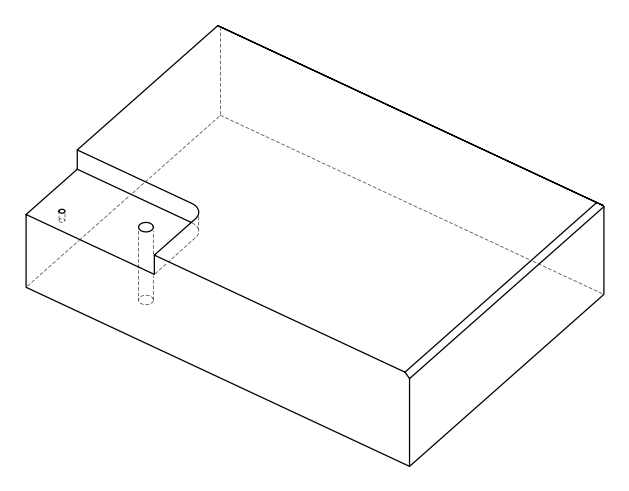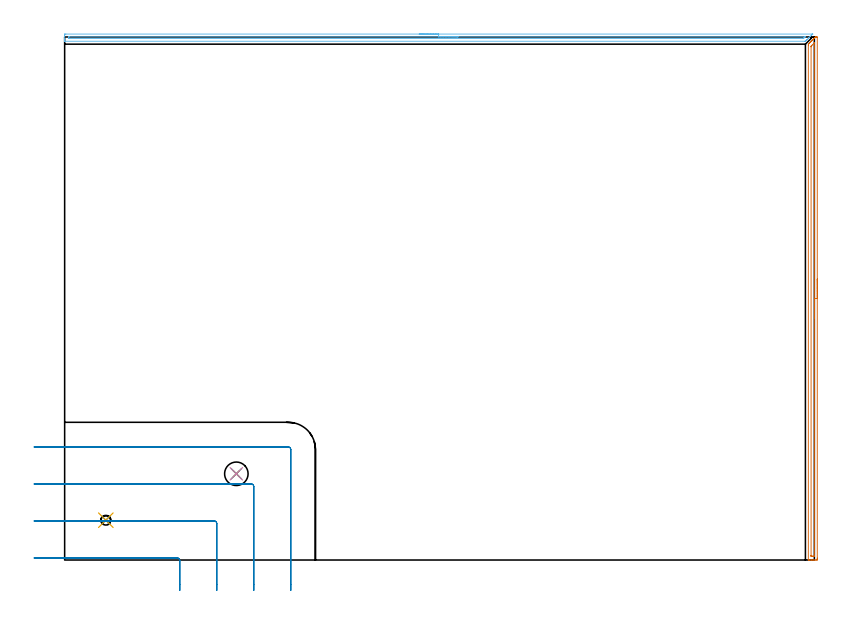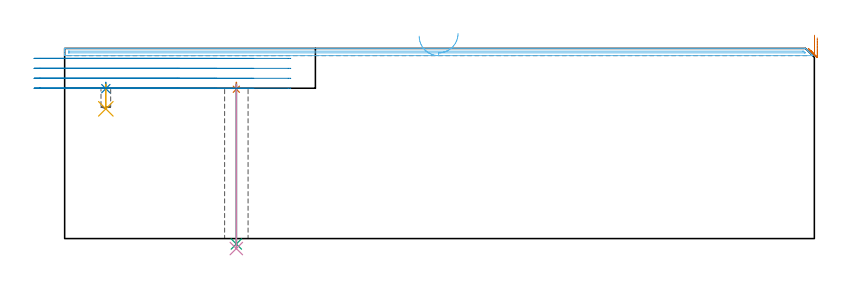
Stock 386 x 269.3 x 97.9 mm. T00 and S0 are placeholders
(PLAN: 8 operations, 5 tool changes, 16.7 min)
(1 SPOT_DRILL | STEP1HOLE | NXT0321_9005460120000 | 0.03 min | 2215 mm3)
(2 SPOT_DRILL_1 | STEP1POCKET | NXT0321_9005460120000 | 0.03 min | 2180 mm3)
(3 DRILL_THROUGH_HOLE_INTO_CENTER | STEP1HOLE | NXT0301_042 | 0.33 min | 3053 mm3)
(4 DRILL_TO_ENLARGE_THROUGH_HOLE | STEP1HOLE | UGT0301_230 | 0.34 min | 5953 mm3)
(5 DRILL_BLIND_HOLE_INTO_CENTER | STEP1POCKET | NXT0301_021 | 0.06 min | 200 mm3)
(6 AREA_MILL | FG_CHAMFER_SURFACE | UGT0205_001 | 6.29 min | 2637 mm3)
(7 AREA_MILL_1 | FG_CHAMFER_SURFACE_1 | UGT0205_001 | 4.46 min | 2831 mm3)
(8 MILL_CORNER_NOTCH_RECTANGULAR | CORNER_NOTCH_RECTANGULAR | UGT0201_109 | Follow Part, ap 6.35, ae 75% | 5.19 min | 182252 mm3)
(TOOL NXT0321_9005460120000 | NC Spot Drill, 142deg, 12mm, Carbide, Uncoated | D12 PA142 FL30 Z2)
(TOOL NXT0301_042 | Carbide Drill 7.1mm [860.1-0710-057A1-MM 2214] | D7.1 PA140 FL85 Z2)
(TOOL UGT0301_230 | Twist Drill 12.1 mm | D12.1 PA118 FL98 Z2)
(TOOL NXT0301_021 | Carbide Drill 5mm [860.1-0500-015A1-MM 2214] | D5 PA140 FL28 Z2)
(TOOL UGT0205_001 | Chamfer Mill 20 x 3 x 45 deg. | D20 FL50 Z2)
(TOOL UGT0201_109 | End Mill 25.4 mm | D25.4 FL25 Z2)
(OP 1 SPOT_DRILL)
G17 G21 G94 G90
T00 M6
G54
G17 G0 G90 X88.4 Y44.4 S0 M3
G43 Z107.9 H0
G94 G81 G98 Z76.879 F250. R80.4
G80
M5
M2
(OP 2 SPOT_DRILL_1)
G17 G21 G94 G90
T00 M6
G54
G17 G0 G90 X21.2 Y20.5 S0 M3
G43 Z107.9 H0
G94 G81 G98 Z77.185 F250. R80.4
G80
M5
M2
(OP 3 DRILL_THROUGH_HOLE_INTO_CENTER)
G17 G21 G94 G90
T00 M6
G54
G17 G0 G90 X88.4 Y44.4 S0 M3
G43 Z107.9 H1
G94 G73 G98 Z-2.792 F250. Q6.683 R79.4
G80
M5
M2
(OP 4 DRILL_TO_ENLARGE_THROUGH_HOLE)
G17 G21 G94 G90
T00 M6
G54
G17 G0 G90 X88.4 Y44.4 S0 M3
G43 Z107.9 H0
G94 G73 G98 Z-5.135 F250. Q11.791 R79.4
G80
M5
M2
(OP 5 DRILL_BLIND_HOLE_INTO_CENTER)
G17 G21 G94 G90
T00 M6
G54
G17 G0 G90 X21.2 Y20.5 S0 M3
G43 Z107.9 H1
G94 G81 G98 Z66.8 F250. R79.4
G80
M5
M2
(OP 6 AREA_MILL)
G17 G21 G94 G90
T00 M6
G54
G17 G0 G90 X182.55 Y270.8 S1061 M3
G43 Z107.9 H0
Z104.2
G94 G1 X182.588 Z103.328 F250.
X182.702 Z102.463
X182.891 Z101.612
X183.153 Z100.78
X183.487 Z99.974
X183.89 Z99.2
X184.358 Z98.464
X184.89 Z97.772
X185.479 Z97.129
X186.122 Z96.54
X186.814 Z96.008
X187.55 Z95.54
X188.324 Z95.137
X189.13 Z94.803
X189.962 Z94.541
X190.813 Z94.352
X191.678 Z94.238
X192.55 Z94.2
X384.84
X385.086 Y270.796 Z94.203
X385.087 Y270.795 Z94.204
X385.086 Y270.785 Z94.214
X384.84 Y270.54 Z94.46
X384.788 Y270.488 Z94.512
X384.581 Y270.28 Z94.716
X383.972 Y269.672 Z95.327
X383.895 Y269.595 Z95.404
X383.695 Y269.393 Z95.603
X383.105 Y268.805 Z96.195
X383.002 Y268.702 Z96.297
X382.809 Y268.507 Z96.489
X382.237 Y267.937 Z97.063
X382.11 Y267.809 Z97.189
X381.922 Y267.62 Z97.376
X381.812 Y267.511 Z97.487
X381.534 Y267.233 Z97.766
X381.437 Y267.139 Z97.86
X381.401 Y267.107 Z97.893
X380.919 Y267.1 Z97.9
X0.163
X0.009 Y267.102 Z97.888
X0. Y267.128 Z97.863
Y267.48 Z97.519
Y267.859 Z97.14
Y268.507 Z96.488
Y269.717 Z95.28
X0.004 Y270.28 Z94.715
X0.008 Y270.791 Z94.205
X0.092 Y270.794 Z94.202
X0.61 Y270.8 Z94.2
X192.55
Y269.386 Z95.614
X380.927
X381.13 Y269.381 Z95.619
X381.215 Y269.379 Z95.621
X381.2 Y269.358 Z95.642
X381.174 Y269.328 Z95.672
X381.082 Y269.232 Z95.768
X381.007 Y269.157 Z95.843
X380.919 Y269.069 Z95.931
X380.637 Y268.788 Z96.212
X380.541 Y268.695 Z96.305
X380.407 Y268.569 Z96.431
X380.351 Y268.521 Z96.479
X380.246 Y268.519 Z96.481
X380.019 Y268.514 Z96.486
X2.395
X2.173 Y268.516 Z96.484
X2.066 Y268.519 Z96.481
X2.02 Y268.521 Z96.479
X2.01 Y268.55 Z96.45
X2.007 Y268.651 Z96.349
X2.003 Y268.896 Z96.104
X2.01 Y269.249 Z95.751
X2.016 Y269.379 Z95.621
X2.062 Y269.381 Z95.619
X2.172 Y269.384 Z95.616
X2.393 Y269.386 Z95.614
X192.55
X193.422 Z95.652
X194.286 Z95.766
X195.138 Z95.955
X195.97 Z96.217
X196.776 Z96.551
X197.55 Z96.954
X198.286 Z97.423
X198.978 Z97.954
X199.621 Z98.543
X200.21 Z99.186
X200.741 Z99.878
X201.21 Z100.614
X201.613 Z101.388
X201.947 Z102.194
X202.209 Z103.026
X202.398 Z103.878
X202.512 Z104.743
X202.55 Z105.614
G0 Z107.9
M5
M2
(OP 7 AREA_MILL_1)
G17 G21 G94 G90
T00 M6
G54
G17 G0 G90 X387.5 Y144.65 S1061 M3
G43 Z107.9 H0
Z103.3
G94 G1 Y144.612 Z102.428 F250.
Y144.498 Z101.564
Y144.309 Z100.712
Y144.047 Z99.88
Y143.713 Z99.074
Y143.31 Z98.3
Y142.842 Z97.564
Y142.31 Z96.872
Y141.721 Z96.229
Y141.078 Z95.64
Y140.386 Z95.108
Y139.65 Z94.64
Y138.876 Z94.237
Y138.07 Z93.903
Y137.238 Z93.641
Y136.386 Z93.452
Y135.522 Z93.338
Y134.65 Z93.3
Y0.984
X387.499 Y0.621 Z93.301
X387.493 Y0.097 Z93.303
X387.491 Y0.008 Z93.305
X386.974 Y0. Z93.822
X386.703 Z94.093
X386.087 Z94.708
X385.545 Z95.252
X385.2 Z95.596
X384.658 Z96.138
X384.313 Z96.482
X383.623 Z97.176
X383.309 Z97.49
X382.932 Z97.859
X382.903 Y0.009 Z97.888
X382.9 Y0.174 Z97.9
Y265.105
X382.907 Y265.6 Z97.893
X382.925 Y265.625 Z97.875
X383.426 Y266.128 Z97.37
X383.798 Y266.498 Z97.002
X383.945 Y266.645 Z96.855
X384.192 Y266.892 Z96.607
X384.313 Y267.015 Z96.483
X384.665 Y267.365 Z96.135
X384.852 Y267.552 Z95.948
X385.085 Y267.786 Z95.713
X385.2 Y267.902 Z95.596
X385.533 Y268.233 Z95.267
X385.759 Y268.459 Z95.04
X385.978 Y268.679 Z94.82
X386.087 Y268.789 Z94.709
X386.53 Y269.231 Z94.269
X386.577 Y269.275 Z94.222
X386.61 Y269.299 Z94.187
X386.974 Y269.3 Z93.825
X387.048 Z93.751
X387.491 Z93.305
X387.5 Y269.187 Z93.3
Y134.65
X386.086 Z94.714
X386.085 Y2.184 Z94.715
X386.084 Y2.073 Z94.716
X386.081 Y2.019 Z94.719
X386.08 Y2.012 Z94.72
X386.062 Y2.009 Z94.738
X386.009 Y2.005 Z94.791
X385.604 Y2. Z95.196
X385.2 Z95.6
X384.717 Z96.083
X384.456 Y2.003 Z96.344
X384.347 Y2.007 Z96.453
X384.328 Y2.01 Z96.472
X384.321 Y2.021 Z96.479
X384.318 Y2.074 Z96.482
X384.316 Y2.184 Z96.484
X384.314 Y2.407 Z96.486
Y264.211
X384.319 Y264.435 Z96.481
X384.321 Y264.542 Z96.479
X384.381 Y264.619 Z96.419
X384.586 Y264.83 Z96.214
X384.856 Y265.105 Z95.944
X385.919 Y266.168 Z94.881
X386.023 Y266.269 Z94.777
X386.056 Y266.297 Z94.744
X386.079 Y266.314 Z94.721
X386.081 Y266.22 Z94.719
X386.086 Y266. Z94.714
Y134.65
Y133.778 Z94.752
Y132.914 Z94.866
Y132.062 Z95.055
Y131.23 Z95.317
Y130.424 Z95.651
Y129.65 Z96.054
Y128.914 Z96.523
Y128.222 Z97.054
Y127.579 Z97.643
Y126.99 Z98.286
Y126.458 Z98.978
Y125.99 Z99.714
Y125.587 Z100.488
Y125.253 Z101.294
Y124.991 Z102.126
Y124.802 Z102.978
Y124.688 Z103.843
Y124.65 Z104.714
G0 Z107.9
M5
M2
(OP 8 MILL_CORNER_NOTCH_RECTANGULAR)
G17 G21 G94 G90
T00 M6
G54
G17 G0 G90 X59.25 Y-15.7 S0 M3
G43 Z107.9 H0
Z92.775
G94 G1 Y-12.7 F250.
Y-0.214 F500.
G3 X57.986 Y1.05 R1.27
G1 X-12.7
X-15.7 F250.
G0 Z107.9
X78.3 Y-15.7
Z92.775
G1 Y-12.7
Y18.836 F500.
G3 X77.036 Y20.1 R1.27
G1 X-12.7
X-15.7 F250.
G0 Z107.9
X97.35 Y-15.7
Z92.775
G1 Y-12.7
Y37.886 F500.
G3 X96.086 Y39.15 R1.27
G1 X-12.7
X-15.7 F250.
G0 Z107.9
X116.4 Y-15.7
Z92.775
G1 Y-12.7
Y56.935 F500.
G3 X115.135 Y58.2 R1.27
G1 X-12.7
X-15.7 F250.
G0 Z107.9
X59.25 Y-15.7
Z87.65
G1 Y-12.7
Y-0.214 F500.
G3 X57.986 Y1.05 R1.27
G1 X-12.7
X-15.7 F250.
G0 Z107.9
X78.3 Y-15.7
Z87.65
G1 Y-12.7
Y18.836 F500.
G3 X77.036 Y20.1 R1.27
G1 X-12.7
X-15.7 F250.
G0 Z107.9
X97.35 Y-15.7
Z87.65
G1 Y-12.7
Y37.885 F500.
G3 X96.085 Y39.15 R1.27
G1 X-12.7
X-15.7 F250.
G0 Z107.9
X116.4 Y-15.7
Z87.65
G1 Y-12.7
Y56.935 F500.
G3 X115.135 Y58.2 R1.27
G1 X-12.7
X-15.7 F250.
G0 Z107.9
X59.25 Y-15.7
Z82.525
G1 Y-12.7
Y-0.214 F500.
G3 X57.986 Y1.05 R1.27
G1 X-12.7
X-15.7 F250.
G0 Z107.9
X78.3 Y-15.7
Z82.525
G1 Y-12.7
Y18.836 F500.
G3 X77.036 Y20.1 R1.27
G1 X-12.7
X-15.7 F250.
G0 Z107.9
X97.35 Y-15.7
Z82.525
G1 Y-12.7
Y37.885 F500.
G3 X96.085 Y39.15 R1.27
G1 X-12.7
X-15.7 F250.
G0 Z107.9
X116.4 Y-15.7
Z82.525
G1 Y-12.7
Y56.935 F500.
G3 X115.135 Y58.2 R1.27
G1 X-12.7
X-15.7 F250.
G0 Z107.9
X59.25 Y-15.7
Z77.4
G1 Y-12.7
Y-0.214 F500.
G3 X57.986 Y1.05 R1.27
G1 X-12.7
X-15.7 F250.
G0 Z107.9
X78.3 Y-15.7
Z77.4
G1 Y-12.7
Y18.836 F500.
G3 X77.036 Y20.1 R1.27
G1 X-12.7
X-15.7 F250.
G0 Z107.9
X97.35 Y-15.7
Z77.4
G1 Y-12.7
Y37.885 F500.
G3 X96.085 Y39.15 R1.27
G1 X-12.7
X-15.7 F250.
G0 Z107.9
X116.4 Y-15.7
Z77.4
G1 Y-12.7
Y56.935 F500.
G3 X115.135 Y58.2 R1.27
G1 X-12.7
X-15.7 F250.
G0 Z107.9
M5
M2
